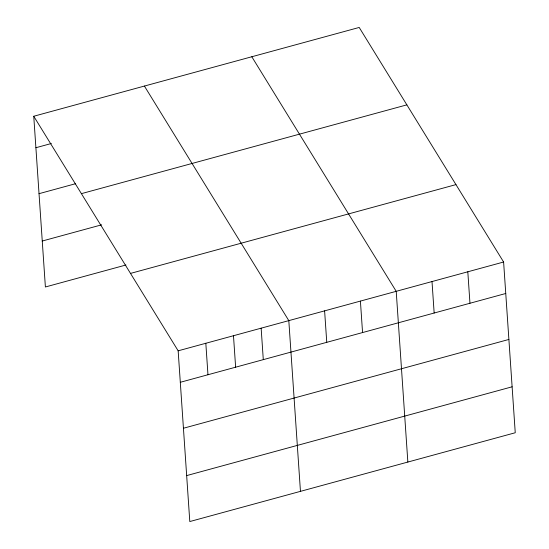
<?xml version="1.0" encoding="UTF-8"?>
<svg xmlns="http://www.w3.org/2000/svg" width="549" height="549" viewBox="0 0 549 549"><rect width="100%" height="100%" fill="white"/><g stroke="black" fill="none" stroke-linecap="round" stroke-linejoin="round"><path stroke-width="0.82" d="M33.75 116.251L359.204 27.45L503.611 262.017L515.25 432.749L189.796 521.55L178.157 350.818L33.75 116.251L45.389 286.983L125.941 265.002M35.898 147.722L51.352 143.502M39.027 193.68L75.638 183.689M81.403 193.653L406.857 104.859M42.252 241.025L101.654 224.822M130.504 273.409L455.958 184.608M178.157 350.818L503.611 262.017M180.305 382.289L505.759 293.489M183.435 428.247L508.889 339.447M186.667 475.592L512.121 386.798M251.806 56.753L396.213 291.32L407.852 462.052M144.401 86.056L288.808 320.623L300.454 491.362M467.81 271.782L469.958 303.261M432.008 281.555L434.156 313.026M360.412 301.085L362.56 332.564M324.61 310.858L326.758 342.329M261.146 328.172L263.294 359.643M233.483 335.72L235.631 367.192M205.82 343.269L207.968 374.741"/></g></svg>
